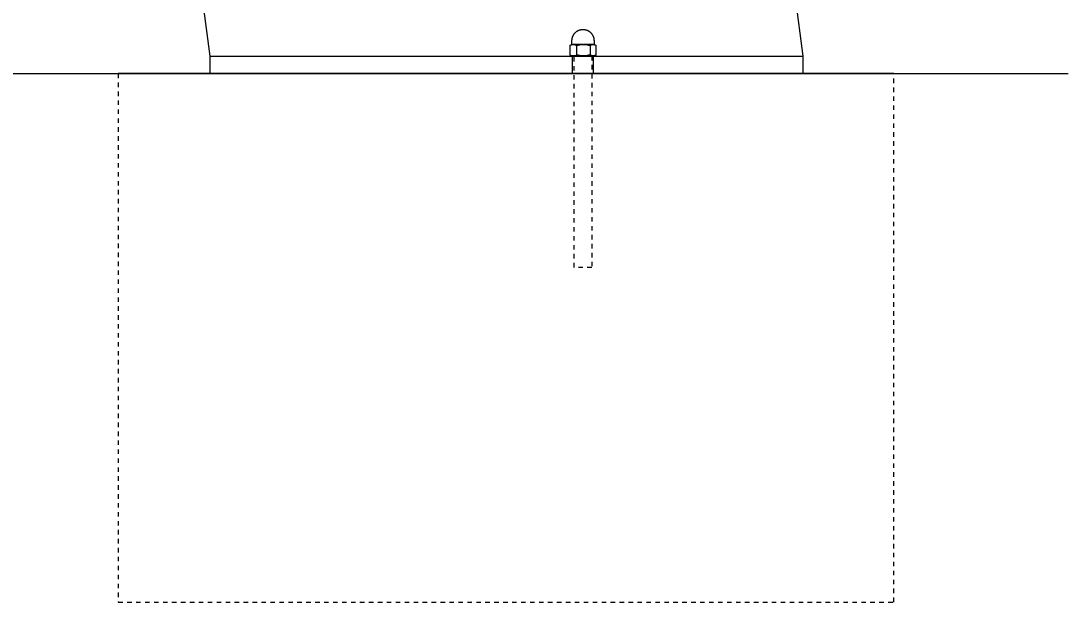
# Model space of a CAD drawing. Header units: inches. Extents: x -12 to 193, y -19 to 105.
# Drawn here: x 169.63 to 193.02, y 75.2 to 88.19 of the extents above; entities that cross this region are included whole.
import ezdxf

# ---------------------------------------------------------------- set-up
doc = ezdxf.new("R2010")
doc.units = ezdxf.units.IN
doc.linetypes.add('HIDDEN', pattern=[1.905, 1.27, -0.635])
for name, color, linetype, lineweight in [('ZANO_R', 7, 'Continuous', 0), ('ZANO_R_przerywana', 250, 'HIDDEN', 0), ('ZANO_W', 1, 'Continuous', 0)]:
    doc.layers.add(name, color=color, linetype=linetype, lineweight=lineweight)
doc.styles.get("Standard").update_dxf_attribs({"font": 'arial.ttf'})
doc.dimstyles.new('amerykanie', dxfattribs={"dimtxt": 50, "dimasz": 50, "dimexe": 0.5, "dimexo": 0.5, "dimgap": 1, "dimtad": 1, "dimdec": 0, "dimzin": 0, "dimlunit": 5, "dimtxsty": 'Standard', "dimcen": 0.09, "dimclrd": 1, "dimclre": 1, "dimclrt": 1, "dimazin": 0, "dimtfac": 1, "dimtdec": 0, "dimtmove": 0, "dimatfit": 3, "dimfxl": 1, "dimtzin": 0, "dimarcsym": 1})

# ---------------------------------------------------------------- blocks, each defined once
blk = doc.blocks.new('*D370')
at = {"layer": 'ZANO_W', "color": 1, "lineweight": -2}
blk.add_line((171.961, 90.223), (171.519, 93.512), dxfattribs=at)
for start, end in [(97.6419, 180), (78.719, 88.1805), (189.4614, 198.9229)]:
    blk.add_arc((172.392, 87.008), 6.063, start, end, dxfattribs=at)
at = {"layer": 'ZANO_W', "color": 1}
for points in [[(172.576, 93.234), (172.593, 92.901), (171.586, 93.017)], [(166.578, 86.025), (166.246, 85.997), (166.33, 87.008)]]:
    blk.add_solid(points, dxfattribs=at)
at = {"layer": 'ZANO_W', "color": 1, "insert": (166.82, 91.882), "char_height": 1.625, "attachment_point": 5, "rotation": 48.821}
blk.add_mtext("82%%d21'", dxfattribs=at)

msp = doc.modelspace()

# ---------------------------------------------------------------- linework, layer by layer
at = {"layer": 'ZANO_R'}
for p, q in [((187.10465, 87.4015), (186.85354, 89.27306)), ((173.6979, 88.5258), (173.84875, 87.4015)), ((182.0415, 87.94985), (182.04844, 87.95458)), ((182.04844, 87.95458), (182.05555, 87.95907)), ((182.05555, 87.95907), (182.0628, 87.96331)), ((182.0628, 87.96331), (182.07019, 87.9673)), ((182.07019, 87.9673), (182.07772, 87.97104)), ((182.07772, 87.97104), (182.08537, 87.97452)), ((182.08537, 87.97452), (182.09313, 87.97773)), ((182.09313, 87.97773), (182.101, 87.98068)), ((182.101, 87.98068), (182.10896, 87.98336)), ((182.10896, 87.98336), (182.11701, 87.98576)), ((182.11701, 87.98576), (182.12514, 87.98789)), ((182.12514, 87.98789), (182.13333, 87.98974)), ((182.13333, 87.98974), (182.14159, 87.99131)), ((182.14159, 87.99131), (182.14989, 87.9926)), ((182.14989, 87.9926), (182.15823, 87.9936)), ((182.15823, 87.9936), (182.16661, 87.99432)), ((182.16661, 87.99432), (182.175, 87.99475)), ((182.175, 87.99475), (182.1834, 87.99489)), ((182.1834, 87.99489), (182.1918, 87.99475)), ((182.1918, 87.99475), (182.20019, 87.99432)), ((182.20019, 87.99432), (182.20856, 87.9936)), ((182.20856, 87.9936), (182.2169, 87.9926)), ((182.2169, 87.9926), (182.22521, 87.99131)), ((182.22521, 87.99131), (182.23346, 87.98974)), ((182.23346, 87.98974), (182.24166, 87.98789)), ((182.24166, 87.98789), (182.24978, 87.98576)), ((182.24978, 87.98576), (182.25783, 87.98336)), ((182.25783, 87.98336), (182.2658, 87.98068)), ((182.2658, 87.98068), (182.27367, 87.97773)), ((182.27367, 87.97773), (182.28143, 87.97452)), ((182.28143, 87.97452), (182.28908, 87.97104)), ((182.28908, 87.97104), (182.2966, 87.9673)), ((182.2966, 87.9673), (182.304, 87.96331)), ((182.304, 87.96331), (182.31125, 87.95907)), ((182.31125, 87.95907), (182.31835, 87.95458)), ((182.31835, 87.95458), (182.3253, 87.94985)), ((181.93733, 87.74883), (181.93748, 87.75723)), ((181.93733, 87.66497), (181.93733, 87.74883)), ((181.93748, 87.75723), (181.93791, 87.76562)), ((181.93791, 87.76562), (181.93862, 87.77399)), ((181.93862, 87.77399), (181.93963, 87.78233)), ((181.93963, 87.78233), (181.94091, 87.79063)), ((181.94091, 87.79063), (181.94248, 87.79889)), ((181.94248, 87.79889), (181.94433, 87.80708)), ((181.94433, 87.80708), (181.94646, 87.81521)), ((181.94646, 87.81521), (181.94886, 87.82326)), ((181.94886, 87.82326), (181.95154, 87.83123)), ((181.95154, 87.83123), (181.95449, 87.8391)), ((181.95449, 87.8391), (181.95771, 87.84686)), ((181.95771, 87.84686), (181.96118, 87.85451)), ((181.96118, 87.85451), (181.96492, 87.86203)), ((181.96492, 87.86203), (181.96891, 87.86942)), ((181.96891, 87.86942), (181.97316, 87.87668)), ((181.97316, 87.87668), (181.97764, 87.88378)), ((181.97764, 87.88378), (181.98237, 87.89073)), ((181.98237, 87.89073), (181.98733, 87.89751)), ((181.98733, 87.89751), (181.99252, 87.90411)), ((181.99252, 87.90411), (181.99794, 87.91054)), ((181.99794, 87.91054), (182.00357, 87.91678)), ((182.00357, 87.91678), (182.0094, 87.92282)), ((182.0094, 87.92282), (182.01545, 87.92866)), ((182.01545, 87.92866), (182.02168, 87.93429)), ((182.02168, 87.93429), (182.02811, 87.9397)), ((182.02811, 87.9397), (182.03472, 87.94489)), ((182.03472, 87.94489), (182.0415, 87.94985)), ((182.3253, 87.94985), (182.33208, 87.94489)), ((182.33208, 87.94489), (182.33868, 87.9397)), ((182.33868, 87.9397), (182.34511, 87.93429)), ((182.34511, 87.93429), (182.35135, 87.92866)), ((182.35135, 87.92866), (182.35739, 87.92282)), ((182.35739, 87.92282), (182.36323, 87.91678)), ((182.36323, 87.91678), (182.36886, 87.91054)), ((182.36886, 87.91054), (182.37427, 87.90411)), ((182.37427, 87.90411), (182.37946, 87.89751)), ((182.37946, 87.89751), (182.38442, 87.89073)), ((182.38442, 87.89073), (182.38915, 87.88378)), ((182.38915, 87.88378), (182.39364, 87.87668)), ((182.39364, 87.87668), (182.39788, 87.86942)), ((182.39788, 87.86942), (182.40187, 87.86203)), ((182.40187, 87.86203), (182.40561, 87.85451)), ((182.40561, 87.85451), (182.40909, 87.84686)), ((182.40909, 87.84686), (182.4123, 87.8391)), ((182.4123, 87.8391), (182.41525, 87.83123)), ((182.41525, 87.83123), (182.41793, 87.82326)), ((182.41793, 87.82326), (182.42034, 87.81521)), ((182.42034, 87.81521), (182.42246, 87.80708)), ((182.42246, 87.80708), (182.42431, 87.79889)), ((182.42431, 87.79889), (182.42588, 87.79063)), ((182.42588, 87.79063), (182.42717, 87.78233)), ((182.42717, 87.78233), (182.42817, 87.77399)), ((182.42817, 87.77399), (182.42889, 87.76562)), ((182.42889, 87.76562), (182.42932, 87.75723)), ((182.42932, 87.75723), (182.42946, 87.74883)), ((182.42946, 87.74883), (182.42946, 87.66497)), ((181.89434, 87.6411), (181.88814, 87.63739)), ((181.88814, 87.63739), (181.89295, 87.64012)), ((181.88814, 87.63739), (181.88814, 87.42719)), ((181.89295, 87.64012), (181.89786, 87.64269)), ((181.89434, 87.6411), (181.92749, 87.66024)), ((181.89786, 87.64269), (181.90284, 87.64509)), ((181.90284, 87.64509), (181.90791, 87.64733)), ((181.90791, 87.64733), (181.91304, 87.64939)), ((181.91304, 87.64939), (181.91824, 87.65128)), ((181.91824, 87.65128), (181.92351, 87.653)), ((181.92351, 87.653), (181.92882, 87.65454)), ((181.96456, 87.66024), (181.9275, 87.66024)), ((181.92882, 87.65454), (181.93419, 87.6559)), ((181.93307, 87.66027), (181.93323, 87.66029)), ((181.93323, 87.66029), (181.93339, 87.66032)), ((181.93339, 87.66032), (181.93355, 87.66034)), ((181.93355, 87.66034), (181.93371, 87.66038)), ((181.93371, 87.66038), (181.93387, 87.66042)), ((181.93387, 87.66042), (181.93402, 87.66047)), ((181.93402, 87.66047), (181.93418, 87.66052)), ((181.93418, 87.66052), (181.93433, 87.66057)), ((181.93419, 87.6559), (181.9396, 87.65708)), ((181.93433, 87.66057), (181.93448, 87.66063)), ((181.93448, 87.66063), (181.93463, 87.6607)), ((181.93463, 87.6607), (181.93477, 87.66077)), ((181.93477, 87.66077), (181.93491, 87.66085)), ((181.93491, 87.66085), (181.93505, 87.66093)), ((181.93505, 87.66093), (181.93519, 87.66101)), ((181.93519, 87.66101), (181.93532, 87.6611)), ((181.93532, 87.6611), (181.93546, 87.6612)), ((181.93546, 87.6612), (181.93558, 87.6613)), ((181.93558, 87.6613), (181.93571, 87.6614)), ((181.93571, 87.6614), (181.93583, 87.66151)), ((181.93583, 87.66151), (181.93594, 87.66162)), ((181.93594, 87.66162), (181.93606, 87.66174)), ((181.93606, 87.66174), (181.93617, 87.66186)), ((181.93617, 87.66186), (181.93627, 87.66198)), ((181.93627, 87.66198), (181.93637, 87.66211)), ((181.93637, 87.66211), (181.93647, 87.66224)), ((181.93647, 87.66224), (181.93656, 87.66237)), ((181.93656, 87.66237), (181.93664, 87.66251)), ((181.93664, 87.66251), (181.93673, 87.66265)), ((181.93673, 87.66265), (181.9368, 87.66279)), ((181.9368, 87.66279), (181.93688, 87.66293)), ((181.93688, 87.66293), (181.93694, 87.66308)), ((181.93694, 87.66308), (181.937, 87.66323)), ((181.937, 87.66323), (181.93706, 87.66338)), ((181.93706, 87.66338), (181.93711, 87.66354)), ((181.93711, 87.66354), (181.93716, 87.66369)), ((181.93716, 87.66369), (181.9372, 87.66385)), ((181.9372, 87.66385), (181.93724, 87.664)), ((181.93724, 87.664), (181.93727, 87.66416)), ((181.93727, 87.66416), (181.93729, 87.66432)), ((181.93729, 87.66432), (181.93731, 87.66448)), ((181.93731, 87.66448), (181.93732, 87.66464)), ((181.93732, 87.66464), (181.93733, 87.66481)), ((181.93733, 87.66481), (181.93733, 87.66497)), ((181.9396, 87.65708), (181.94504, 87.65808)), ((181.94504, 87.65808), (181.95052, 87.6589)), ((181.95052, 87.6589), (181.95602, 87.65953)), ((181.95602, 87.65953), (181.96153, 87.65998)), ((181.96153, 87.65998), (181.96706, 87.66024)), ((181.96706, 87.66024), (181.97259, 87.65998)), ((182.1889, 87.66024), (181.96957, 87.66024)), ((181.97259, 87.65998), (181.97811, 87.65953)), ((181.97811, 87.65953), (181.98361, 87.6589)), ((181.98361, 87.6589), (181.98908, 87.65808)), ((181.98908, 87.65808), (181.99453, 87.65708)), ((181.99453, 87.65708), (181.99993, 87.6559)), ((181.99993, 87.6559), (182.0053, 87.65454)), ((182.0053, 87.65454), (182.01062, 87.653)), ((182.01062, 87.653), (182.01588, 87.65128)), ((182.01588, 87.65128), (182.02108, 87.64939)), ((182.02108, 87.64939), (182.02622, 87.64732)), ((182.02622, 87.64732), (182.03128, 87.64509)), ((182.03128, 87.64509), (182.03627, 87.64269)), ((182.03627, 87.64269), (182.04117, 87.64012)), ((182.04117, 87.64012), (182.04598, 87.63739)), ((182.04598, 87.63739), (182.06199, 87.64199)), ((182.04598, 87.42719), (182.04598, 87.63739)), ((182.06199, 87.64199), (182.07813, 87.64609)), ((182.07813, 87.64609), (182.0944, 87.64967)), ((182.0944, 87.64967), (182.11077, 87.65274)), ((182.11077, 87.65274), (182.12722, 87.65529)), ((182.12722, 87.65529), (182.14375, 87.65731)), ((182.14375, 87.65731), (182.16034, 87.65882)), ((182.16034, 87.65882), (182.17697, 87.65979)), ((182.17697, 87.65979), (182.19361, 87.66024)), ((182.19361, 87.66024), (182.21026, 87.65979)), ((182.40738, 87.66024), (182.19869, 87.66024)), ((182.21026, 87.65979), (182.22689, 87.65882)), ((182.22689, 87.65882), (182.24347, 87.65731)), ((182.24347, 87.65731), (182.26, 87.65529)), ((182.26, 87.65529), (182.27646, 87.65274)), ((182.27646, 87.65274), (182.29283, 87.64967)), ((182.29283, 87.64967), (182.3091, 87.64609)), ((182.3091, 87.64609), (182.32524, 87.64199)), ((182.32524, 87.64199), (182.34124, 87.63739)), ((182.34124, 87.63739), (182.34484, 87.63977)), ((182.34124, 87.63739), (182.34124, 87.42719)), ((182.34484, 87.63977), (182.34851, 87.64204)), ((182.34851, 87.64204), (182.35226, 87.64418)), ((182.35226, 87.64418), (182.35607, 87.6462)), ((182.35607, 87.6462), (182.35995, 87.64809)), ((182.35995, 87.64809), (182.36389, 87.64985)), ((182.36389, 87.64985), (182.36789, 87.65148)), ((182.36789, 87.65148), (182.37194, 87.65298)), ((182.37194, 87.65298), (182.37603, 87.65434)), ((182.37603, 87.65434), (182.38017, 87.65557)), ((182.38017, 87.65557), (182.38435, 87.65665)), ((182.38435, 87.65665), (182.38856, 87.6576)), ((182.38856, 87.6576), (182.3928, 87.65841)), ((182.3928, 87.65841), (182.39706, 87.65908)), ((182.39706, 87.65908), (182.40134, 87.65961)), ((182.40134, 87.65961), (182.40564, 87.66)), ((182.40564, 87.66), (182.40995, 87.66024)), ((182.40995, 87.66024), (182.41426, 87.66)), ((182.43238, 87.66024), (182.41214, 87.66024)), ((182.41426, 87.66), (182.41856, 87.65961)), ((182.41856, 87.65961), (182.42284, 87.65908)), ((182.42284, 87.65908), (182.4271, 87.65841)), ((182.4271, 87.65841), (182.43134, 87.6576)), ((182.42946, 87.66497), (182.42946, 87.66481)), ((182.42946, 87.66481), (182.42947, 87.66465)), ((182.42947, 87.66465), (182.42948, 87.66449)), ((182.42948, 87.66449), (182.4295, 87.66433)), ((182.4295, 87.66433), (182.42953, 87.66417)), ((182.42953, 87.66417), (182.42956, 87.66401)), ((182.42956, 87.66401), (182.42959, 87.66385)), ((182.42959, 87.66385), (182.42963, 87.6637)), ((182.42963, 87.6637), (182.42968, 87.66354)), ((182.42968, 87.66354), (182.42973, 87.66339)), ((182.42973, 87.66339), (182.42979, 87.66324)), ((182.42979, 87.66324), (182.42985, 87.66309)), ((182.42985, 87.66309), (182.42991, 87.66294)), ((182.42991, 87.66294), (182.42999, 87.6628)), ((182.42999, 87.6628), (182.43006, 87.66266)), ((182.43006, 87.66266), (182.43014, 87.66252)), ((182.43014, 87.66252), (182.43023, 87.66238)), ((182.43023, 87.66238), (182.43032, 87.66225)), ((182.43032, 87.66225), (182.43041, 87.66212)), ((182.43041, 87.66212), (182.43051, 87.66199)), ((182.43051, 87.66199), (182.43062, 87.66187)), ((182.43062, 87.66187), (182.43072, 87.66175)), ((182.43072, 87.66175), (182.43084, 87.66163)), ((182.43084, 87.66163), (182.43095, 87.66152)), ((182.43095, 87.66152), (182.43107, 87.66141)), ((182.43107, 87.66141), (182.43119, 87.66131)), ((182.43119, 87.66131), (182.43132, 87.66121)), ((182.43132, 87.66121), (182.43145, 87.66112)), ((182.43134, 87.6576), (182.43555, 87.65665)), ((182.43145, 87.66112), (182.43158, 87.66103)), ((182.43158, 87.66103), (182.43172, 87.66094)), ((182.43172, 87.66094), (182.43186, 87.66086)), ((182.43186, 87.66086), (182.432, 87.66078)), ((182.432, 87.66078), (182.43214, 87.66071)), ((182.43214, 87.66071), (182.43229, 87.66064)), ((182.43229, 87.66064), (182.43244, 87.66058)), ((182.43765, 87.66024), (182.43238, 87.66024)), ((182.43244, 87.66058), (182.43259, 87.66052)), ((182.43259, 87.66052), (182.43274, 87.66047)), ((182.43274, 87.66047), (182.4329, 87.66043)), ((182.4329, 87.66043), (182.43305, 87.66039)), ((182.43305, 87.66039), (182.43321, 87.66035)), ((182.43321, 87.66035), (182.43337, 87.66032)), ((182.43337, 87.66032), (182.43353, 87.6603)), ((182.43353, 87.6603), (182.43369, 87.66028)), ((182.43555, 87.65665), (182.43973, 87.65556)), ((182.43893, 87.66024), (182.43765, 87.66024)), ((182.43923, 87.66024), (182.43893, 87.66024)), ((182.43929, 87.66024), (182.43923, 87.66024)), ((182.4393, 87.66024), (182.43929, 87.66024)), ((182.4393, 87.66024), (182.4393, 87.66024)), ((182.4393, 87.66024), (182.4393, 87.66024)), ((182.4393, 87.66024), (182.4393, 87.66024)), ((182.4393, 87.66024), (182.47024, 87.64238)), ((182.43973, 87.65556), (182.44387, 87.65434)), ((182.44387, 87.65434), (182.44796, 87.65298)), ((182.44796, 87.65298), (182.45201, 87.65148)), ((182.45201, 87.65148), (182.456, 87.64985)), ((182.456, 87.64985), (182.45994, 87.64809)), ((182.45994, 87.64809), (182.46382, 87.6462)), ((182.46382, 87.6462), (182.46764, 87.64418)), ((182.46764, 87.64418), (182.47139, 87.64204)), ((182.47139, 87.64204), (182.47506, 87.63977)), ((182.47506, 87.63977), (182.47866, 87.63739)), ((182.47866, 87.42719), (182.47866, 87.63739)), ((173.84876, 87.4015), (173.84876, 87.0078)), ((173.84876, 87.4015), (174.0001, 87.4015)), ((174.0001, 87.4015), (186.94104, 87.4015)), ((181.88814, 87.42719), (181.89295, 87.42446)), ((181.88814, 87.42719), (181.89434, 87.42348)), ((181.89295, 87.42446), (181.89786, 87.42189)), ((181.92749, 87.40434), (181.89434, 87.42348)), ((181.89786, 87.42189), (181.90284, 87.41949)), ((181.90284, 87.41949), (181.90791, 87.41725)), ((181.9275, 87.40434), (181.90781, 87.40434)), ((181.90791, 87.41725), (181.91304, 87.41519)), ((181.91304, 87.41519), (181.91824, 87.4133)), ((181.91824, 87.4133), (181.92351, 87.41158)), ((181.92351, 87.41158), (181.92882, 87.41004)), ((181.96456, 87.40434), (181.9275, 87.40434)), ((181.92882, 87.41004), (181.93419, 87.40868)), ((181.93419, 87.40868), (181.9396, 87.4075)), ((181.9396, 87.4075), (181.94504, 87.4065)), ((181.94504, 87.4065), (181.95052, 87.40568)), ((181.94718, 87.0078), (181.94718, 87.4015)), ((181.95052, 87.40568), (181.95602, 87.40505)), ((181.95602, 87.40505), (181.96153, 87.4046)), ((181.96153, 87.4046), (181.96706, 87.40434)), ((181.96706, 87.40434), (181.97259, 87.4046)), ((182.18891, 87.40434), (181.96957, 87.40434)), ((181.97259, 87.4046), (181.97811, 87.40505)), ((181.97811, 87.40505), (181.98361, 87.40569)), ((181.98361, 87.40569), (181.98908, 87.4065)), ((181.98908, 87.4065), (181.99453, 87.4075)), ((181.99453, 87.4075), (181.99993, 87.40868)), ((181.99993, 87.40868), (182.0053, 87.41005)), ((182.0053, 87.41005), (182.01062, 87.41159)), ((182.01062, 87.41159), (182.01588, 87.4133)), ((182.01588, 87.4133), (182.02108, 87.41519)), ((182.02108, 87.41519), (182.02622, 87.41726)), ((182.02622, 87.41726), (182.03128, 87.41949)), ((182.03128, 87.41949), (182.03627, 87.4219)), ((182.03627, 87.4219), (182.04117, 87.42446)), ((182.04117, 87.42446), (182.04598, 87.42719)), ((182.06199, 87.42259), (182.04598, 87.42719)), ((182.07813, 87.41849), (182.06199, 87.42259)), ((182.0944, 87.41491), (182.07813, 87.41849)), ((182.11077, 87.41184), (182.0944, 87.41491)), ((182.12722, 87.40929), (182.11077, 87.41184)), ((182.14375, 87.40727), (182.12722, 87.40929)), ((182.16034, 87.40577), (182.14375, 87.40727)), ((182.17697, 87.40479), (182.16034, 87.40577)), ((182.19361, 87.40434), (182.17697, 87.40479)), ((182.21026, 87.40479), (182.19361, 87.40434)), ((182.40776, 87.40434), (182.19833, 87.40434)), ((182.22689, 87.40576), (182.21026, 87.40479)), ((182.24347, 87.40727), (182.22689, 87.40576)), ((182.26, 87.40929), (182.24347, 87.40727)), ((182.27646, 87.41184), (182.26, 87.40929)), ((182.29283, 87.41491), (182.27646, 87.41184)), ((182.3091, 87.41849), (182.29283, 87.41491)), ((182.32524, 87.42259), (182.3091, 87.41849)), ((182.34124, 87.42719), (182.32524, 87.42259)), ((182.34484, 87.42481), (182.34124, 87.42719)), ((182.34851, 87.42254), (182.34484, 87.42481)), ((182.35226, 87.4204), (182.34851, 87.42254)), ((182.35607, 87.41838), (182.35226, 87.4204)), ((182.35995, 87.41649), (182.35607, 87.41838)), ((182.36389, 87.41473), (182.35995, 87.41649)), ((182.36789, 87.4131), (182.36389, 87.41473)), ((182.37194, 87.41161), (182.36789, 87.4131)), ((182.37603, 87.41024), (182.37194, 87.41161)), ((182.38017, 87.40902), (182.37603, 87.41024)), ((182.38435, 87.40793), (182.38017, 87.40902)), ((182.38856, 87.40698), (182.38435, 87.40793)), ((182.3928, 87.40617), (182.38856, 87.40698)), ((182.39706, 87.4055), (182.3928, 87.40617)), ((182.40134, 87.40497), (182.39706, 87.4055)), ((182.40564, 87.40458), (182.40134, 87.40497)), ((182.40995, 87.40434), (182.40564, 87.40458)), ((182.41426, 87.40458), (182.40995, 87.40434)), ((182.43929, 87.40434), (182.41214, 87.40434)), ((182.41856, 87.40497), (182.41426, 87.40458)), ((182.42284, 87.4055), (182.41856, 87.40497)), ((182.41962, 87.0078), (182.41962, 87.4015)), ((182.4271, 87.40617), (182.42284, 87.4055)), ((182.43134, 87.40698), (182.4271, 87.40617)), ((182.43555, 87.40793), (182.43134, 87.40698)), ((182.43973, 87.40902), (182.43555, 87.40793)), ((182.47022, 87.42219), (182.4393, 87.40434)), ((182.45899, 87.40434), (182.4393, 87.40434)), ((182.44387, 87.41024), (182.43973, 87.40902)), ((182.44796, 87.4116), (182.44387, 87.41024)), ((182.45201, 87.4131), (182.44796, 87.4116)), ((182.45601, 87.41473), (182.45201, 87.4131)), ((182.45995, 87.41649), (182.45601, 87.41473)), ((182.46382, 87.41838), (182.45995, 87.41649)), ((182.46764, 87.4204), (182.46382, 87.41838)), ((182.47139, 87.42254), (182.46764, 87.4204)), ((182.47506, 87.42481), (182.47139, 87.42254)), ((182.47866, 87.42719), (182.47506, 87.42481)), ((186.94104, 87.4015), (187.10465, 87.4015)), ((187.10465, 87.0078), (187.10465, 87.4015)), ((189.12434, 87.0078), (171.80151, 87.0078))]:
    msp.add_line(p, q, dxfattribs=at)
msp.add_lwpolyline([(-8.53504, 87.0078), (193.01922, 87.0078)], dxfattribs=at)
at = {"layer": 'ZANO_R_przerywana', "ltscale": 0.05}
for p, q in [((181.98655, 82.6771), (181.98655, 87.4015)), ((182.38025, 87.4015), (182.38025, 82.6771)), ((171.80151, 87.0078), (171.80151, 75.19679)), ((189.12434, 75.19679), (189.12434, 87.0078)), ((182.38025, 82.6771), (181.98655, 82.6771)), ((171.80151, 75.19679), (189.12434, 75.19679))]:
    msp.add_line(p, q, dxfattribs=at)

# ---------------------------------------------------------------- dimensions: what is measured, and where the dimension line sits
at = {"layer": 'ZANO_W'}
dim = msp.add_angular_dim_2l(base=(168.90655, 91.96824), line1=((-8.53504, 87.0078), (193.01922, 87.0078)), line2=((172.19471, 88.47903), (172.02717, 89.72769)), dimstyle='amerykanie', override={"dimtxt": 1.625, "dimasz": 1, "dimgap": 0.5, "dimdec": 4, "dimaunit": 1, "dimadec": 1, "dimtdec": 4, "dimtmove": 1, "dimfrac": 2}, dxfattribs=at)
dim.commit()
dim.dimension.update_dxf_attribs({"geometry": '*D370', "text_midpoint": (166.82034, 91.88192)})

doc.saveas('drawing.dxf')
